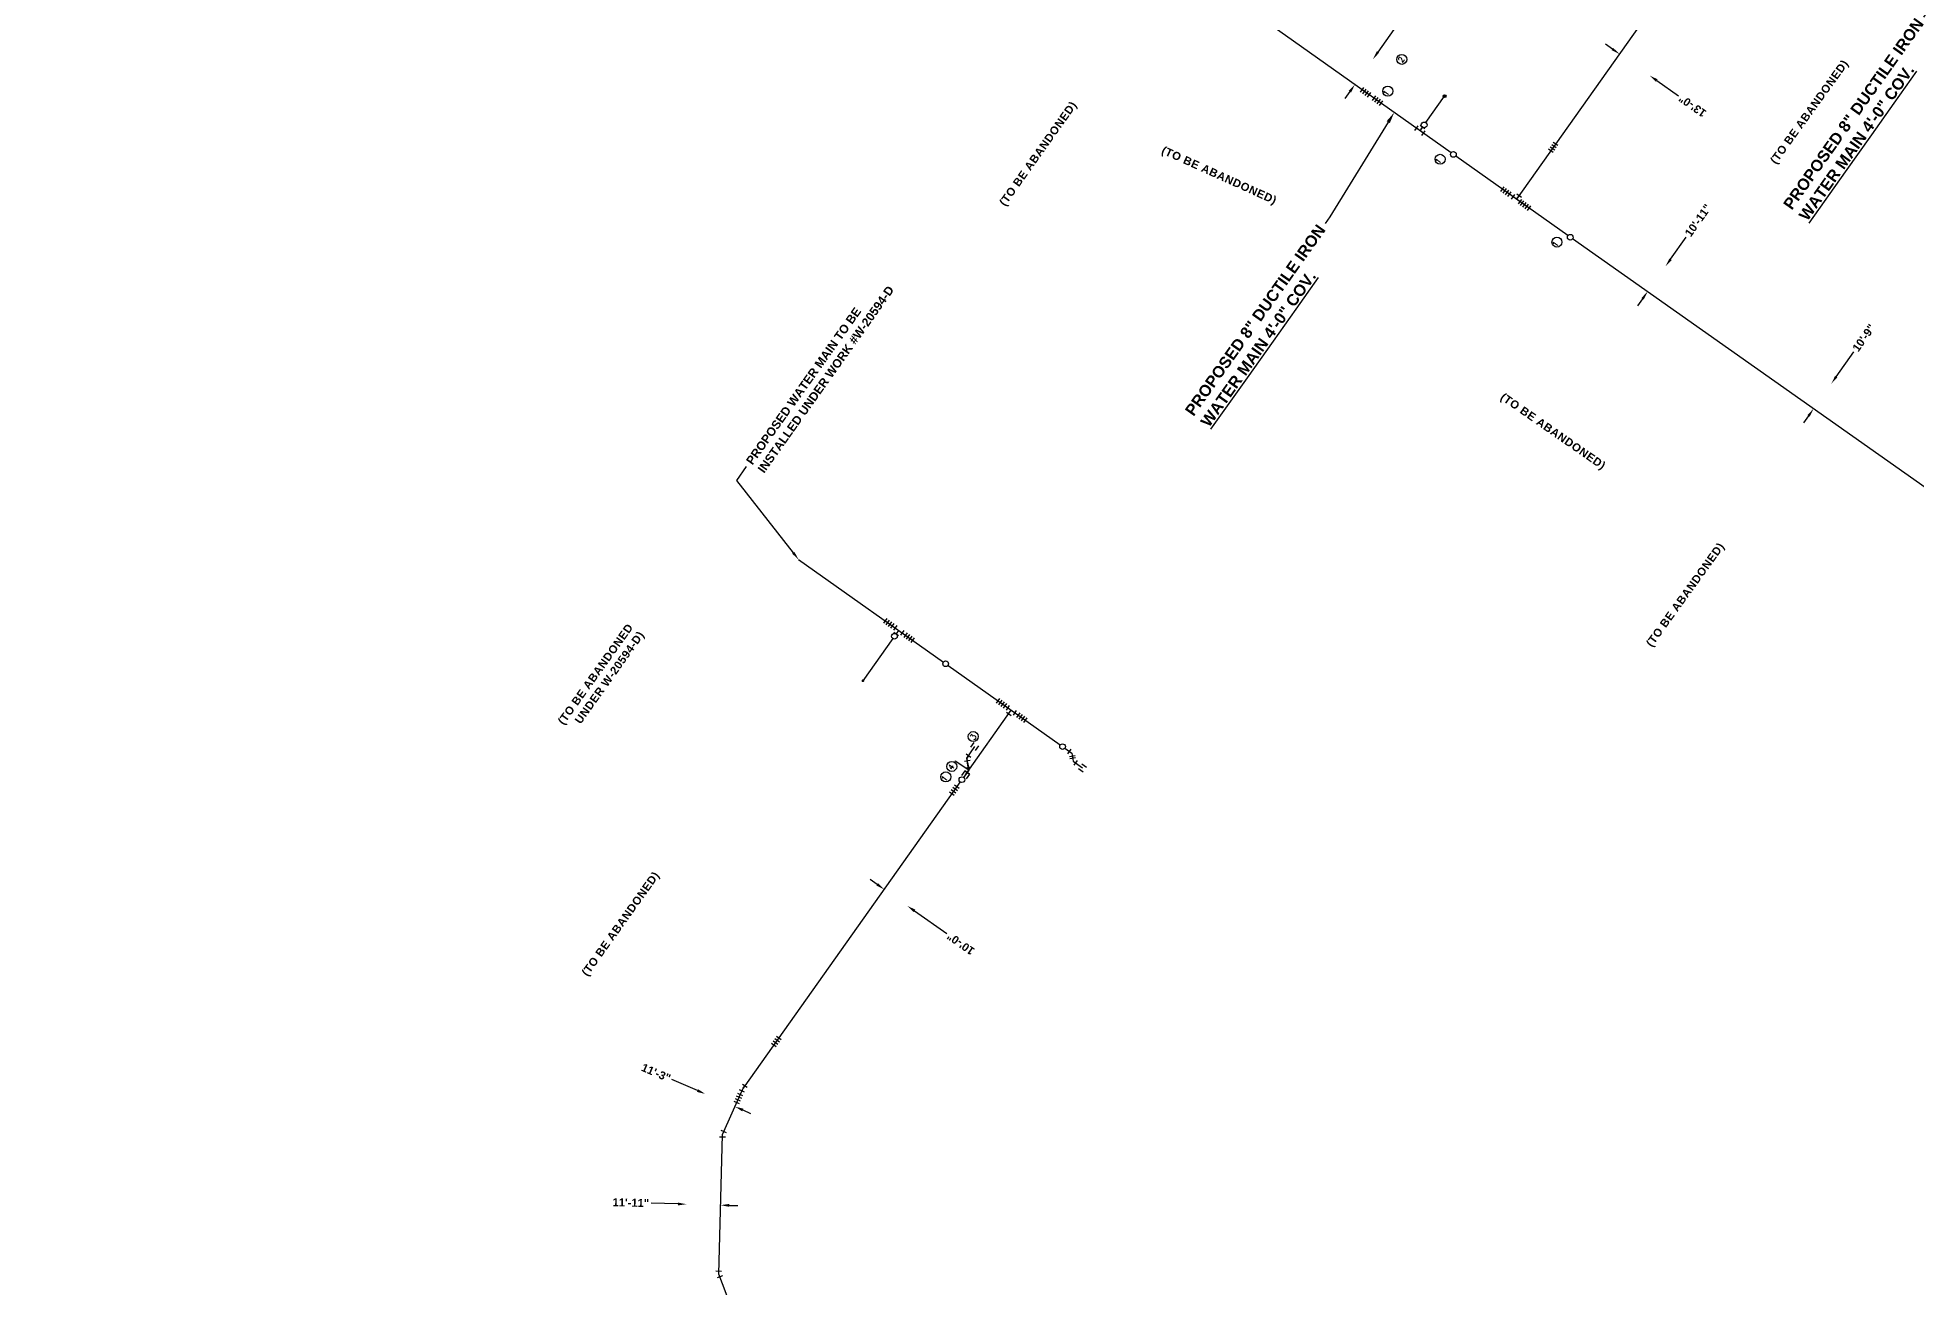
# Model space of a CAD drawing. Header units: feet. Extents: x 0 to 2707995, y 0 to 272549.
# Drawn here: x 2705548 to 2706205, y 271049 to 271487 of the extents above; entities that cross this region are included whole.
import ezdxf
from ezdxf import colors
from ezdxf.entities.mleader import LeaderData, LeaderLine
from ezdxf.math import Vec2, Vec3

# ---------------------------------------------------------------- set-up
doc = ezdxf.new("R2010")
doc.units = ezdxf.units.FT
doc.header["$LTSCALE"] = 20
for name, color, linetype in [('C-PR-20594-TXT', 4, 'Continuous'), ('C-PR-WATER', 4, 'Continuous'), ('C-PR-WATER-20594', 6, 'Continuous'), ('C-PR-WATER-ABAND', 3, 'Continuous'), ('C-PR-WATER-ABAND-OFF', 3, 'Continuous'), ('C-PR-WATER-ABAND-W3', 3, 'Continuous'), ('C-PR-WATER-DIM', 4, 'Continuous'), ('C-PR-WATER-FITTING', 4, 'Continuous'), ('C-PR-WATER-TXT (W-2)', 4, 'Continuous'), ('C-PR-WATER-TXT-#', 6, 'Continuous')]:
    doc.layers.add(name, color=color, linetype=linetype)
doc.styles.add('ARIAL', font='arialbd.ttf', dxfattribs={"height": 0.24})
doc.styles.add('PROPOSED PLAN', font='arialbd.ttf', dxfattribs={"height": 2.8})
doc.styles.get("Standard").update_dxf_attribs({"font": 'simplex.shx'})
doc.dimstyles.new('PWD Proposed', dxfattribs={"dimtxt": 2.8, "dimasz": 3, "dimexe": 0.18, "dimexo": 0.0625, "dimgap": 1, "dimtad": 0, "dimdec": 0, "dimlfac": 12, "dimzin": 1, "dimdsep": 46, "dimlunit": 4, "dimtxsty": 'PROPOSED PLAN', "dimcen": 0, "dimse1": 1, "dimse2": 1, "dimclrd": 256, "dimclrt": 3, "dimadec": 1, "dimazin": 0, "dimtfac": 1, "dimtdec": 0, "dimtofl": 0, "dimtmove": 0, "dimatfit": 1, "dimfxl": 0.18, "dimfrac": 2, "dimtolj": 1, "dimtzin": 0, "dimlwd": -1, "dimarcsym": 0})

# ---------------------------------------------------------------- blocks, each defined once
blk = doc.blocks.new('*U113')
at = {"layer": 'C-PR-WATER-FITTING'}
for p, q in [((-0.54, -1.31), (-1.31, 0.54)), ((1, -1), (1, 1))]:
    blk.add_line(p, q, dxfattribs=at)
blk.add_lwpolyline([(-0.92, -0.38), (0, 0)], dxfattribs=at)
at = {"layer": 'C-PR-WATER-FITTING', "flags": 128}
blk.add_lwpolyline([(0, 0), (1, 0)], dxfattribs=at)
blk = doc.blocks.new('*U258')
at = {"layer": 'C-PR-WATER-FITTING'}
blk.add_line((-0.73, -1.32), (0.73, 1.3), dxfattribs=at)
for points in [[(-0.14, 1.79), (1.61, 0.82)], [(0.82, -1.61), (1.8, 0.13)], [(-1.6, -0.83), (0.14, -1.8)], [(0, -0.01), (1.31, -0.74)]]:
    blk.add_lwpolyline(points, dxfattribs=at)
blk.add_circle((2.18, -1.23), 1, dxfattribs=at)
blk = doc.blocks.new('*U99')
at = {"layer": 'C-PR-WATER-FITTING'}
for p, q in [((-3, -1), (-3, 1)), ((-2, -1), (-2, 1)), ((-1, -1), (-1, 1)), ((0, -1), (0, 1))]:
    blk.add_line(p, q, dxfattribs=at)
blk = doc.blocks.new('*U259')
at = {"layer": 'C-PR-WATER-FITTING'}
h = blk.add_hatch(color=256, dxfattribs=at)
h.dxf.hatch_style = 1
h.paths.add_polyline_path([(0.5, -0.01, 1), (-0.5, -0.01, 1)])
blk.add_circle((0, -0.01), 0.5, dxfattribs=at)
blk = doc.blocks.new('*U260')
at = {"layer": 'C-PR-WATER-FITTING'}
blk.add_circle((0, -0.01), 1, dxfattribs=at)
blk = doc.blocks.new('*U261')
at = {"layer": 'C-PR-WATER-FITTING'}
blk.add_line((-0.73, -1.32), (0.73, 1.3), dxfattribs=at)
for points in [[(-0.14, 1.79), (1.61, 0.82)], [(0.82, -1.61), (1.8, 0.13)], [(-1.6, -0.83), (0.14, -1.8)], [(0, -0.01), (1.31, -0.74)]]:
    blk.add_lwpolyline(points, dxfattribs=at)
blk = doc.blocks.new('*U96')
at = {"layer": 'C-PR-WATER-FITTING'}
for p, q in [((1, 0), (-1, 0)), ((1, -1), (-1, -1)), ((1, -2), (-1, -2)), ((1, -3), (-1, -3))]:
    blk.add_line(p, q, dxfattribs=at)
blk = doc.blocks.new('*U111')
at = {"layer": 'C-PR-WATER-FITTING'}
for p, q in [((-0.79, -1.18), (-1.18, 0.79)), ((1, -1), (1, 1))]:
    blk.add_line(p, q, dxfattribs=at)
blk.add_lwpolyline([(-0.98, -0.2), (0, 0)], dxfattribs=at)
at = {"layer": 'C-PR-WATER-FITTING', "flags": 128}
blk.add_lwpolyline([(0, 0), (1, 0)], dxfattribs=at)
blk = doc.blocks.new('*U115')
at = {"layer": 'C-PR-WATER-FITTING'}
for p, q in [((-0.96, 0.29), (0.96, -0.29)), ((-0.67, 1.24), (1.24, 0.67)), ((-0.39, 2.2), (1.53, 1.63)), ((-0.1, 3.16), (1.82, 2.59))]:
    blk.add_line(p, q, dxfattribs=at)
blk = doc.blocks.new('*U116')
at = {"layer": 'C-PR-WATER-FITTING'}
for p, q in [((-0.88, 0.47), (0.88, -0.47)), ((-0.42, 1.35), (1.35, 0.42)), ((0.05, 2.24), (1.82, 1.3)), ((0.52, 3.12), (2.28, 2.19))]:
    blk.add_line(p, q, dxfattribs=at)
blk = doc.blocks.new('*D126')
at = {"layer": 'C-PR-WATER-DIM', "linetype": 'Continuous', "transparency": 16777216}
for p, q in [((2706098.53, 271482.77), (2706096.08, 271484.51)), ((2706114.04, 271471.78), (2706121.63, 271466.4))]:
    blk.add_line(p, q, dxfattribs=at)
at = {"layer": 'C-PR-WATER-DIM', "transparency": 16777216}
for points in [[(2706098.81, 271483.18), (2706098.24, 271482.37), (2706100.97, 271481.04)], [(2706114.33, 271472.18), (2706113.75, 271471.37), (2706111.59, 271473.51)]]:
    blk.add_solid(points, dxfattribs=at)
at = {"layer": 'C-PR-WATER-DIM', "transparency": 16777216, "insert": (2706126.57, 271462.9), "char_height": 2.8, "attachment_point": 5, "rotation": 144.67389, "style": 'PROPOSED PLAN'}
blk.add_mtext('\\A1;13\'-0"', dxfattribs=at)
blk = doc.blocks.new('*D127')
at = {"layer": 'C-PR-WATER-DIM', "linetype": 'Continuous', "transparency": 16777216}
for p, q in [((2706016.52, 271481.74), (2706022.14, 271489.67)), ((2706006.69, 271467.87), (2706004.96, 271465.43))]:
    blk.add_line(p, q, dxfattribs=at)
at = {"layer": 'C-PR-WATER-DIM', "transparency": 16777216}
for points in [[(2706016.12, 271482.03), (2706016.93, 271481.46), (2706014.79, 271479.3)], [(2706006.29, 271468.16), (2706007.1, 271467.59), (2706008.43, 271470.32)]]:
    blk.add_solid(points, dxfattribs=at)
at = {"layer": 'C-PR-WATER-DIM', "transparency": 16777216, "insert": (2706025.64, 271494.61), "char_height": 2.8, "attachment_point": 5, "rotation": 54.67389, "style": 'PROPOSED PLAN'}
blk.add_mtext('\\A1;11\'-0"', dxfattribs=at)
blk = doc.blocks.new('*D128')
at = {"layer": 'C-PR-WATER-DIM', "linetype": 'Continuous', "transparency": 16777216}
for p, q in [((2706118.87, 271409.21), (2706124.39, 271416.99)), ((2706109.08, 271395.38), (2706107.34, 271392.93))]:
    blk.add_line(p, q, dxfattribs=at)
at = {"layer": 'C-PR-WATER-DIM', "transparency": 16777216}
for points in [[(2706118.47, 271409.5), (2706119.28, 271408.92), (2706117.14, 271406.76)], [(2706108.67, 271395.67), (2706109.48, 271395.09), (2706110.81, 271397.83)]]:
    blk.add_solid(points, dxfattribs=at)
at = {"layer": 'C-PR-WATER-DIM', "transparency": 16777216, "insert": (2706128.52, 271422.82), "char_height": 2.8, "attachment_point": 5, "rotation": 54.67334, "style": 'PROPOSED PLAN'}
blk.add_mtext('\\A1;10\'-11"', dxfattribs=at)
blk = doc.blocks.new('*D133')
at = {"layer": 'C-PR-WATER-DIM', "linetype": 'Continuous', "transparency": 16777216}
for p, q in [((2706176.86, 271368.11), (2706183.01, 271376.78)), ((2706167.14, 271354.42), (2706165.41, 271351.97))]:
    blk.add_line(p, q, dxfattribs=at)
at = {"layer": 'C-PR-WATER-DIM', "transparency": 16777216}
for points in [[(2706176.45, 271368.4), (2706177.26, 271367.83), (2706175.12, 271365.67)], [(2706166.73, 271354.71), (2706167.55, 271354.13), (2706168.88, 271356.87)]]:
    blk.add_solid(points, dxfattribs=at)
at = {"layer": 'C-PR-WATER-DIM', "transparency": 16777216, "insert": (2706186.51, 271381.72), "char_height": 2.8, "attachment_point": 5, "rotation": 54.6509, "style": 'PROPOSED PLAN'}
blk.add_mtext('\\A1;10\'-9"', dxfattribs=at)
blk = doc.blocks.new('*D152')
at = {"layer": 'C-PR-WATER-DIM', "linetype": 'Continuous', "transparency": 16777216}
for p, q in [((2705771.57, 271078.64), (2705762.24, 271078.9)), ((2705789.5, 271078.15), (2705792.5, 271078.06))]:
    blk.add_line(p, q, dxfattribs=at)
at = {"layer": 'C-PR-WATER-DIM', "transparency": 16777216}
for points in [[(2705771.58, 271079.14), (2705771.55, 271078.14), (2705774.56, 271078.56)], [(2705789.52, 271078.65), (2705789.49, 271077.65), (2705786.51, 271078.23)]]:
    blk.add_solid(points, dxfattribs=at)
at = {"layer": 'C-PR-WATER-DIM', "transparency": 16777216, "insert": (2705755.1, 271079.1), "char_height": 2.8, "attachment_point": 5, "rotation": 358.41087, "style": 'PROPOSED PLAN'}
blk.add_mtext('\\A1;11\'-11"', dxfattribs=at)
blk = doc.blocks.new('*D153')
at = {"layer": 'C-PR-WATER-DIM', "linetype": 'Continuous', "transparency": 16777216}
for p, q in [((2705778.42, 271118.33), (2705769.48, 271122.16)), ((2705794.27, 271111.53), (2705797.02, 271110.35))]:
    blk.add_line(p, q, dxfattribs=at)
at = {"layer": 'C-PR-WATER-DIM', "transparency": 16777216}
for points in [[(2705778.61, 271118.79), (2705778.22, 271117.87), (2705781.17, 271117.14)], [(2705794.46, 271111.99), (2705794.07, 271111.07), (2705791.51, 271112.71)]]:
    blk.add_solid(points, dxfattribs=at)
at = {"layer": 'C-PR-WATER-DIM', "transparency": 16777216, "insert": (2705763.91, 271124.54), "char_height": 2.8, "attachment_point": 5, "rotation": 336.79002, "style": 'PROPOSED PLAN'}
blk.add_mtext('\\A1;11\'-3"', dxfattribs=at)
blk = doc.blocks.new('*D154')
at = {"layer": 'C-PR-WATER-DIM', "linetype": 'Continuous', "transparency": 16777216}
for p, q in [((2705841.29, 271190.46), (2705838.84, 271192.2)), ((2705854.34, 271181.21), (2705865.61, 271173.23))]:
    blk.add_line(p, q, dxfattribs=at)
at = {"layer": 'C-PR-WATER-DIM', "transparency": 16777216}
for points in [[(2705841.58, 271190.87), (2705841, 271190.05), (2705843.74, 271188.73)], [(2705854.63, 271181.62), (2705854.05, 271180.8), (2705851.9, 271182.94)]]:
    blk.add_solid(points, dxfattribs=at)
at = {"layer": 'C-PR-WATER-DIM', "transparency": 16777216, "insert": (2705870.55, 271169.73), "char_height": 2.8, "attachment_point": 5, "rotation": 144.67417, "style": 'PROPOSED PLAN'}
blk.add_mtext('\\A1;10\'-0"', dxfattribs=at)
blk = doc.blocks.new('*U291')
at = {"layer": 'C-PR-WATER-FITTING'}
for p, q in [((0, -1.41), (-1.41, 0)), ((1, -1), (1, 1))]:
    blk.add_line(p, q, dxfattribs=at)
at = {"layer": 'C-PR-WATER-FITTING', "flags": 128}
blk.add_lwpolyline([(-0.71, -0.71), (0, 0), (1, 0)], dxfattribs=at)
blk = doc.blocks.new('*U292')
at = {"layer": 'C-PR-WATER-FITTING'}
for p, q in [((-1, -1), (-1, 1)), ((0, -1.41), (1.41, 0))]:
    blk.add_line(p, q, dxfattribs=at)
at = {"layer": 'C-PR-WATER-FITTING', "flags": 128}
blk.add_lwpolyline([(0.71, -0.71), (0, 0), (-1, 0)], dxfattribs=at)
blk = doc.blocks.new('*U275')
at = {"layer": 'C-PR-WATER-FITTING'}
blk.add_circle((0, -0.01), 1, dxfattribs=at)
blk = doc.blocks.new('*U255')
at = {"layer": 'C-PR-WATER-FITTING'}
for p, q in [((-1.03, -0.98), (-0.97, 1.02)), ((0.97, -1.04), (1.03, 0.96))]:
    blk.add_line(p, q, dxfattribs=at)

msp = doc.modelspace()

# ---------------------------------------------------------------- hatches: boundary and pattern name
at = {"layer": 'C-PR-WATER-20594'}
h = msp.add_hatch(color=256, dxfattribs=at)
h.dxf.hatch_style = 1
h.paths.add_polyline_path([(2705835.869, 271261.983, 1), (2705836.739, 271261.49, 1)])

# ---------------------------------------------------------------- linework, layer by layer
at = {"layer": 'C-PR-WATER'}
for p, q in [((2706193.603, 271611.831), (2706064.993, 271430.234)), ((2706042.069, 271446.481), (2705915.087, 271536.475)), ((2706033.24, 271457.033), (2706039.811, 271466.305)), ((2706031.216, 271454.178), (2706032.046, 271455.348)), ((2706082.96, 271417.5), (2706043.701, 271445.324)), ((2706529.061, 271102.625), (2706084.595, 271416.347)), ((2705872.759, 271229.665), (2705871.531, 271227.932)), ((2705870.376, 271226.303), (2705794.399, 271119.111)), ((2705787.192, 271102.991), (2705794.399, 271119.111)), ((2705785.835, 271054.074), (2705787.192, 271102.991)), ((2705803.939, 271006.693), (2705785.835, 271054.074))]:
    msp.add_line(p, q, dxfattribs=at)
for points in [[(2705872.615, 271234.662), (2705875.474, 271238.683)], [(2705873.333, 271230.484), (2705873.167, 271231.47), (2705872.628, 271234.681)]]:
    msp.add_lwpolyline(points, dxfattribs=at)
at = {"layer": 'C-PR-WATER-20594'}
for p, q in [((2705844.66, 271283.481), (2705843.504, 271281.849)), ((2705845.476, 271282.903), (2705844.32, 271281.271)), ((2705846.292, 271282.324), (2705845.136, 271280.693)), ((2705847.108, 271281.746), (2705845.952, 271280.114)), ((2705851.762, 271278.448), (2705850.605, 271276.816)), ((2705852.577, 271277.87), (2705851.421, 271276.238)), ((2705853.393, 271277.292), (2705852.237, 271275.66)), ((2705854.209, 271276.713), (2705853.053, 271275.082)), ((2705884.056, 271255.561), (2705882.899, 271253.929)), ((2705884.871, 271254.983), (2705883.715, 271253.351)), ((2705885.687, 271254.404), (2705884.531, 271252.773)), ((2705886.503, 271253.826), (2705885.347, 271252.194)), ((2705891.157, 271250.528), (2705890, 271248.896)), ((2705891.973, 271249.95), (2705890.816, 271248.318)), ((2705892.788, 271249.372), (2705891.632, 271247.74)), ((2705893.604, 271248.793), (2705892.448, 271247.162)), ((2705908.016, 271236.128), (2705909.173, 271237.76)), ((2705908.592, 271235.212), (2705910.564, 271235.548)), ((2705871.911, 271230.194), (2705870.752, 271228.564)), ((2705873.569, 271229.09), (2705871.937, 271230.246)), ((2705873.54, 271229.035), (2705872.381, 271227.405)), ((2705910.703, 271234.732), (2705908.732, 271234.395)), ((2705911.28, 271233.815), (2705910.123, 271232.184)), ((2705911.737, 271231.06), (2705913.349, 271229.876)), ((2705912.92, 271232.671), (2705914.532, 271231.488))]:
    msp.add_line(p, q, dxfattribs=at)
at = {"layer": 'C-PR-WATER-20594', "linetype": 'Continuous'}
for points in [[(2705813.801, 271304.126), (2705864.435, 271268.241)], [(2705846.75, 271276.484), (2705836.304, 271261.736)], [(2705866.067, 271267.084), (2705905.331, 271239.257)], [(2705872.138, 271228.789), (2705888.169, 271251.42)], [(2705906.963, 271238.101), (2705909.41, 271236.366), (2705909.885, 271233.578), (2705913.135, 271231.274)]]:
    msp.add_lwpolyline(points, dxfattribs=at)
at = {"layer": 'C-PR-WATER-20594'}
for points in [[(2705848.128, 271281.023), (2705846.972, 271279.391)], [(2705847.091, 271278.694), (2705848.722, 271277.538)], [(2705848.774, 271279.34), (2705847.906, 271278.116)], [(2705850.576, 271279.288), (2705849.419, 271277.657)], [(2705887.523, 271253.103), (2705886.367, 271251.471)], [(2705886.486, 271250.774), (2705888.118, 271249.618)], [(2705889.971, 271251.368), (2705888.815, 271249.737)]]:
    msp.add_lwpolyline(points, dxfattribs=at)
for centre in [(2705847.328, 271277.3), (2705865.248, 271267.659), (2705906.144, 271238.675)]:
    msp.add_circle(centre, 1, dxfattribs=at)
at = {"layer": 'C-PR-WATER-TXT-#'}
for centre in [(2706024.823, 271479.172), (2706019.933, 271468.042), (2706038.247, 271444.201), (2706079.136, 271415.217), (2705874.901, 271242.192), (2705865.299, 271228.073), (2705867.383, 271231.75)]:
    msp.add_circle(centre, 1.75, dxfattribs=at)

# ---------------------------------------------------------------- block references
at = {"layer": 'C-PR-WATER-FITTING'}
for name, p, rotation in [('*U99', (2706013.472, 271466.748), 324.6738889241751), ('*U99', (2706017.619, 271463.809), 324.6738889241751), ('*U259', (2706039.811, 271466.305), 83.92415502369693), ('*U258', (2706031.214, 271454.174), 83.92415502369693), ('*U260', (2706042.881, 271445.905), 83.92415502369693), ('*U96', (2706078.674, 271449.551), 324.6738889241751), ('*U99', (2706062.517, 271431.989), 324.6738889241751), ('*U261', (2706064.993, 271430.234), 83.92415502369693), ('*U99', (2706069.428, 271427.091), 324.6738889241751), ('*U260', (2706083.772, 271416.925), 83.92415502369693), ('*U292', (2705872.615, 271234.662), 99.58997475110458), ('*U255', (2705875.474, 271238.683), 326.189478593367), ('*U291', (2705873.333, 271230.484), 234.5897654347561), ('*U116', (2705869.156, 271224.593), 172.5071740749816), ('*U275', (2705870.953, 271227.124), 326.189478593367), ('*U116', (2705806.83, 271136.651), 172.5071740749816), ('*U115', (2705793.399, 271116.873), 172.5071740749816), ('*U111', (2705794.399, 271119.111), 54.66086215396413), ('*U113', (2705787.192, 271102.991), 65.91086618824932), ('*U113', (2705785.835, 271054.074), 88.41065633874061)]:
    msp.add_blockref(name, p, dxfattribs=dict(at, rotation=rotation))

# ---------------------------------------------------------------- texts
at = {"layer": 'C-PR-20594-TXT', "insert": (2705739.853, 271262.488), "char_height": 2.8, "width": 48.18924, "attachment_point": 2, "rotation": 54.549688, "style": 'ARIAL'}
msp.add_mtext('\\pxqr;{\\T1.063;\\C3;(TO BE ABANDONED UNDER W-20594-D)}', dxfattribs=at)
at = {"layer": 'C-PR-WATER-ABAND', "color": 4, "insert": (2705751.628, 271179.352), "char_height": 2.8, "width": 48.18924, "attachment_point": 2, "rotation": 54.549688, "style": 'ARIAL'}
msp.add_mtext('\\pxql;{\\T1.063;\\C3;(TO BE ABANDONED)}', dxfattribs=at)
at = {"layer": 'C-PR-WATER-ABAND-OFF', "color": 4, "char_height": 2.8, "width": 48.18924, "attachment_point": 2, "style": 'ARIAL'}
for insert, rotation in [((2705963.608, 271438.975), 335.676651), ((2706080.464, 271348.915), 325.223551)]:
    msp.add_mtext('\\pxql;{\\T1.063;\\C3;(TO BE ABANDONED)}', dxfattribs=dict(at, insert=insert, rotation=rotation))
at = {"layer": 'C-PR-WATER-ABAND-W3', "color": 4, "char_height": 2.8, "width": 48.18924, "attachment_point": 2, "style": 'ARIAL'}
for insert, rotation in [((2706167.57, 271463.472), 54.245078), ((2705897.703, 271448.857), 54.673889), ((2706124.146, 271294.516), 54.245078)]:
    msp.add_mtext('\\pxql;{\\T1.063;\\C3;(TO BE ABANDONED)}', dxfattribs=dict(at, insert=insert, rotation=rotation))

# ---------------------------------------------------------------- dimensions: what is measured, and where the dimension line sits
at = {"layer": 'C-PR-WATER-DIM'}
for base, p1, p2, angle, picture, middle in [((2706008.428, 271470.323), (2706012.634, 271480.824), (2706006.274, 271471.849), 234.673889, '*D127', (2706025.64, 271494.607)), ((2706111.595, 271473.511), (2706102.152, 271482.702), (2706112.774, 271475.174), 324.673889, '*D126', (2706126.573, 271462.895)), ((2706110.81, 271397.83), (2706112.504, 271410.044), (2706106.175, 271401.115), 234.673335, '*D128', (2706128.52, 271422.819)), ((2706168.878, 271356.866), (2706178.028, 271363.606), (2706171.785, 271354.805), 234.650903, '*D133', (2706186.508, 271381.721)), ((2705851.896, 271182.944), (2705840.139, 271183.65), (2705848.298, 271177.868), 324.674173, '*D154', (2705870.547, 271169.726)), ((2705781.172, 271117.144), (2705790.796, 271111.051), (2705780.46, 271115.483), 156.790018, '*D153', (2705763.915, 271124.544)), ((2705774.565, 271078.561), (2705786.514, 271078.533), (2705774.573, 271078.864), 178.410866, '*D152', (2705755.099, 271079.101))]:
    dim = msp.add_linear_dim(base=base, p1=p1, p2=p2, angle=angle, dimstyle='PWD Proposed', override={"dimclrt": 256}, dxfattribs=at)
    dim.commit()
    dim.dimension.update_dxf_attribs({"geometry": picture, "text_midpoint": middle, "dimtype": 161})

# ---------------------------------------------------------------- leaders
at = {"layer": 'C-PR-20594-TXT'}
ml = msp.add_multileader_mtext('Standard', dxfattribs=at)
ml.set_content('PROPOSED WATER MAIN TO BE INSTALLED UNDER WORK #W-20594-D', color=256, style='ARIAL')
ml.set_leader_properties(color=3)
ml.build(insert=Vec2(0, 0))
ml.multileader.update_dxf_attribs({"dogleg_length": 6, "arrow_head_size": 3})
ctx = ml.context
ctx.base_point, ctx.char_height, ctx.arrow_head_size, ctx.landing_gap_size, ctx.plane_origin, ctx.plane_x_axis, ctx.plane_y_axis = Vec3(2705795.568, 271336.659), 3, 3, 1.5, Vec3(2705498.748, 271014.81), Vec3(0.5782257, 0.8158769), Vec3(-0.8158769, 0.5782257)
notes = []
notes.append((ctx, [(0, (1, 1, 0), (2705792.16, 271331.85), (0.5782257, 0.8158769), 5.894, [(0, [(2705813.801, 271304.126)], 0, [])])]))
ctx.mtext.insert, ctx.mtext.text_direction, ctx.mtext.rotation, ctx.mtext.width, ctx.mtext.defined_height, ctx.mtext.flow_direction = Vec3(2705795.19, 271338.765), Vec3(0.5782257, 0.8158769), 0.954244, 82.23775, 18.982, 5
at = {"layer": 'C-PR-WATER-TXT (W-2)'}
ml = msp.add_multileader_mtext('Standard', dxfattribs=at)
ml.set_content('PROPOSED 8" DUCTILE IRON {\\LWATER MAIN 4\'-0" COV.}', color=256, style='ARIAL')
ml.set_leader_properties(color=256)
ml.build(insert=Vec2(0, 0))
ml.multileader.update_dxf_attribs({"dogleg_length": 5})
ctx = ml.context
ctx.base_point, ctx.landing_gap_size, ctx.plane_origin, ctx.plane_x_axis, ctx.plane_y_axis = Vec3(2706158.548, 271425.091), 2.5, Vec3(2706013.91, 271621.238), Vec3(0.5782295, 0.8158742), Vec3(-0.8158742, 0.5782295)
notes.append((ctx, [(1, (1, 1, 0), (2706208.959, 271496.221), (-0.5782295, -0.8158742), 2.766, [(0, [(2706147.472, 271546.694)], 0, [])])]))
ctx.mtext.insert, ctx.mtext.text_direction, ctx.mtext.rotation, ctx.mtext.width, ctx.mtext.defined_height, ctx.mtext.flow_direction = Vec3(2706158.036, 271428.519), Vec3(0.5782295, 0.8158742), 0.9542394, 87.98644, 38.555, 5
ml = msp.add_multileader_mtext('Standard', dxfattribs=at)
ml.set_content('PROPOSED 8" DUCTILE IRON {\\LWATER MAIN 4\'-0" COV.}', color=256, style='ARIAL')
ml.set_leader_properties(color=256)
ml.build(insert=Vec2(0, 0))
ml.multileader.update_dxf_attribs({"dogleg_length": 5})
ctx = ml.context
ctx.base_point, ctx.landing_gap_size, ctx.plane_origin, ctx.plane_x_axis, ctx.plane_y_axis = Vec3(2705949.229, 271352.912), 2.5, Vec3(2705810.542, 271549.599), Vec3(0.5782295, 0.8158742), Vec3(-0.8158742, 0.5782295)
notes.append((ctx, [(1, (1, 1, 0), (2705999.64, 271424.041), (-0.5782295, -0.8158742), 2.766, [(0, [(2706022.185, 271460.573)], 0, [])])]))
ctx.mtext.insert, ctx.mtext.text_direction, ctx.mtext.rotation, ctx.mtext.width, ctx.mtext.defined_height, ctx.mtext.flow_direction = Vec3(2705948.716, 271356.339), Vec3(0.5782295, 0.8158742), 0.9542394, 87.98644, 38.555, 5
at = {"layer": 'C-PR-WATER-TXT-#'}
ml = msp.add_multileader_mtext('Standard', dxfattribs=at)
ml.set_content('1  ', color=256)
ml.set_leader_properties(color=256)
ml.build(insert=Vec2(0, 0))
ml.multileader.update_dxf_attribs({"dogleg_length": 1.5, "arrow_head_size": 2})
ctx = ml.context
ctx.base_point, ctx.char_height, ctx.arrow_head_size, ctx.landing_gap_size, ctx.plane_origin, ctx.plane_x_axis, ctx.plane_y_axis = Vec3(2706151.378, 271643.876), 2, 2, 1.7, Vec3(2706169.425, 271665.226), Vec3(0.5814185, 0.8136047), Vec3(-0.8136047, 0.5814185)
ctx.text_align_type = 2
notes.append((ctx, [(0, (0, 0, 0), (0, 0), (1, 0), 1, [])]))
ctx.mtext.insert, ctx.mtext.text_direction, ctx.mtext.rotation, ctx.mtext.width, ctx.mtext.alignment, ctx.mtext.line_spacing_factor, ctx.mtext.flow_direction = Vec3(2706151.83, 271646.228), Vec3(0.5814185, 0.8136047), 0.9503253, 0.47619, 3, 0.75, 5
ml = msp.add_multileader_mtext('Standard', dxfattribs=at)
ml.set_content('1  ', color=256)
ml.set_leader_properties(color=256)
ml.build(insert=Vec2(0, 0))
ml.multileader.update_dxf_attribs({"dogleg_length": 1.5, "arrow_head_size": 2})
ctx = ml.context
ctx.base_point, ctx.char_height, ctx.arrow_head_size, ctx.landing_gap_size, ctx.plane_origin, ctx.plane_x_axis, ctx.plane_y_axis = Vec3(2706187.322, 271611.384), 2, 2, 1.7, Vec3(2706205.369, 271632.734), Vec3(0.5814185, 0.8136047), Vec3(-0.8136047, 0.5814185)
ctx.text_align_type = 2
notes.append((ctx, [(0, (0, 0, 0), (0, 0), (1, 0), 1, [])]))
ctx.mtext.insert, ctx.mtext.text_direction, ctx.mtext.rotation, ctx.mtext.width, ctx.mtext.alignment, ctx.mtext.line_spacing_factor, ctx.mtext.flow_direction = Vec3(2706187.774, 271613.736), Vec3(0.5814185, 0.8136047), 0.9503253, 0.47619, 3, 0.75, 5
ml = msp.add_multileader_mtext('Standard', dxfattribs=at)
ml.set_content('1  ', color=256)
ml.set_leader_properties(color=256)
ml.build(insert=Vec2(0, 0))
ml.multileader.update_dxf_attribs({"dogleg_length": 1.5, "arrow_head_size": 2})
ctx = ml.context
ctx.base_point, ctx.char_height, ctx.arrow_head_size, ctx.landing_gap_size, ctx.plane_origin, ctx.plane_x_axis, ctx.plane_y_axis = Vec3(2706180.221, 271582.591), 2, 2, 1.7, Vec3(2706198.268, 271603.941), Vec3(0.5814185, 0.8136047), Vec3(-0.8136047, 0.5814185)
ctx.text_align_type = 2
notes.append((ctx, [(0, (0, 0, 0), (0, 0), (1, 0), 1, [])]))
ctx.mtext.insert, ctx.mtext.text_direction, ctx.mtext.rotation, ctx.mtext.width, ctx.mtext.alignment, ctx.mtext.line_spacing_factor, ctx.mtext.flow_direction = Vec3(2706180.673, 271584.943), Vec3(0.5814185, 0.8136047), 0.9503253, 0.47619, 3, 0.75, 5
ml = msp.add_multileader_mtext('Standard', dxfattribs=at)
ml.set_content('2  ', color=256)
ml.set_leader_properties(color=256)
ml.build(insert=Vec2(0, 0))
ml.multileader.update_dxf_attribs({"dogleg_length": 1.5, "arrow_head_size": 2})
ctx = ml.context
ctx.base_point, ctx.char_height, ctx.arrow_head_size, ctx.landing_gap_size, ctx.plane_origin, ctx.plane_x_axis, ctx.plane_y_axis = Vec3(2706191.259, 271576.332), 2, 2, 1.7, Vec3(2706209.373, 271597.89), Vec3(0.5832093, 0.8123219), Vec3(-0.8123219, 0.5832093)
ctx.text_align_type = 2
notes.append((ctx, [(0, (0, 0, 0), (0, 0), (1, 0), 1, [])]))
ctx.mtext.insert, ctx.mtext.text_direction, ctx.mtext.rotation, ctx.mtext.width, ctx.mtext.alignment, ctx.mtext.line_spacing_factor, ctx.mtext.flow_direction = Vec3(2706192.216, 271579.379), Vec3(0.5832093, 0.8123219), 0.9481225, 0.47619, 3, 0.75, 5
ml = msp.add_multileader_mtext('Standard', dxfattribs=at)
ml.set_content('2  ', color=256)
ml.set_leader_properties(color=256)
ml.build(insert=Vec2(0, 0))
ml.multileader.update_dxf_attribs({"dogleg_length": 1.5, "arrow_head_size": 2})
ctx = ml.context
ctx.base_point, ctx.char_height, ctx.arrow_head_size, ctx.landing_gap_size, ctx.plane_origin, ctx.plane_x_axis, ctx.plane_y_axis = Vec3(2706023.345, 271477.311), 2, 2, 1.7, Vec3(2706041.459, 271498.869), Vec3(0.5832093, 0.8123219), Vec3(-0.8123219, 0.5832093)
ctx.text_align_type = 2
notes.append((ctx, [(0, (0, 0, 0), (0, 0), (1, 0), 1, [])]))
ctx.mtext.insert, ctx.mtext.text_direction, ctx.mtext.rotation, ctx.mtext.width, ctx.mtext.alignment, ctx.mtext.line_spacing_factor, ctx.mtext.flow_direction = Vec3(2706024.301, 271480.359), Vec3(0.5832093, 0.8123219), 0.9481225, 0.47619, 3, 0.75, 5
ml = msp.add_multileader_mtext('Standard', dxfattribs=at)
ml.set_content('1  ', color=256)
ml.set_leader_properties(color=256)
ml.build(insert=Vec2(0, 0))
ml.multileader.update_dxf_attribs({"dogleg_length": 1.5, "arrow_head_size": 2})
ctx = ml.context
ctx.base_point, ctx.char_height, ctx.arrow_head_size, ctx.landing_gap_size, ctx.plane_origin, ctx.plane_x_axis, ctx.plane_y_axis = Vec3(2706018.6, 271466.292), 2, 2, 1.7, Vec3(2706036.647, 271487.642), Vec3(0.5814185, 0.8136047), Vec3(-0.8136047, 0.5814185)
ctx.text_align_type = 2
notes.append((ctx, [(0, (0, 0, 0), (0, 0), (1, 0), 1, [])]))
ctx.mtext.insert, ctx.mtext.text_direction, ctx.mtext.rotation, ctx.mtext.width, ctx.mtext.alignment, ctx.mtext.line_spacing_factor, ctx.mtext.flow_direction = Vec3(2706019.052, 271468.644), Vec3(0.5814185, 0.8136047), 0.9503253, 0.47619, 3, 0.75, 5
ml = msp.add_multileader_mtext('Standard', dxfattribs=at)
ml.set_content('1  ', color=256)
ml.set_leader_properties(color=256)
ml.build(insert=Vec2(0, 0))
ml.multileader.update_dxf_attribs({"dogleg_length": 1.5, "arrow_head_size": 2})
ctx = ml.context
ctx.base_point, ctx.char_height, ctx.arrow_head_size, ctx.landing_gap_size, ctx.plane_origin, ctx.plane_x_axis, ctx.plane_y_axis = Vec3(2706036.809, 271442.484), 2, 2, 1.7, Vec3(2706054.856, 271463.834), Vec3(0.5814185, 0.8136047), Vec3(-0.8136047, 0.5814185)
ctx.text_align_type = 2
notes.append((ctx, [(0, (0, 0, 0), (0, 0), (1, 0), 1, [])]))
ctx.mtext.insert, ctx.mtext.text_direction, ctx.mtext.rotation, ctx.mtext.width, ctx.mtext.alignment, ctx.mtext.line_spacing_factor, ctx.mtext.flow_direction = Vec3(2706037.261, 271444.836), Vec3(0.5814185, 0.8136047), 0.9503253, 0.47619, 3, 0.75, 5
ml = msp.add_multileader_mtext('Standard', dxfattribs=at)
ml.set_content('1  ', color=256)
ml.set_leader_properties(color=256)
ml.build(insert=Vec2(0, 0))
ml.multileader.update_dxf_attribs({"dogleg_length": 1.5, "arrow_head_size": 2})
ctx = ml.context
ctx.base_point, ctx.char_height, ctx.arrow_head_size, ctx.landing_gap_size, ctx.plane_origin, ctx.plane_x_axis, ctx.plane_y_axis = Vec3(2706077.815, 271413.486), 2, 2, 1.7, Vec3(2706095.862, 271434.836), Vec3(0.5814185, 0.8136047), Vec3(-0.8136047, 0.5814185)
ctx.text_align_type = 2
notes.append((ctx, [(0, (0, 0, 0), (0, 0), (1, 0), 1, [])]))
ctx.mtext.insert, ctx.mtext.text_direction, ctx.mtext.rotation, ctx.mtext.width, ctx.mtext.alignment, ctx.mtext.line_spacing_factor, ctx.mtext.flow_direction = Vec3(2706078.266, 271415.838), Vec3(0.5814185, 0.8136047), 0.9503253, 0.47619, 3, 0.75, 5
ml = msp.add_multileader_mtext('Standard', dxfattribs=at)
ml.set_content('3  ', color=256)
ml.set_leader_properties(color=256)
ml.build(insert=Vec2(0, 0))
ml.multileader.update_dxf_attribs({"dogleg_length": 1.5, "arrow_head_size": 2})
ctx = ml.context
ctx.base_point, ctx.char_height, ctx.arrow_head_size, ctx.landing_gap_size, ctx.plane_origin, ctx.plane_x_axis, ctx.plane_y_axis = Vec3(2705873.647, 271240.329), 2, 2, 1.7, Vec3(2705891.907, 271261.735), Vec3(0.5865045, 0.809946), Vec3(-0.809946, 0.5865045)
ctx.text_align_type = 2
notes.append((ctx, [(0, (0, 0, 0), (0, 0), (1, 0), 1, [])]))
ctx.mtext.insert, ctx.mtext.text_direction, ctx.mtext.rotation, ctx.mtext.width, ctx.mtext.alignment, ctx.mtext.line_spacing_factor, ctx.mtext.flow_direction = Vec3(2705874.616, 271243.372), Vec3(0.5865045, 0.809946), 0.94406, 0.47619, 3, 0.75, 5
ml = msp.add_multileader_mtext('Standard', dxfattribs=at)
ml.set_content('1  ', color=256)
ml.set_leader_properties(color=256)
ml.build(insert=Vec2(0, 0))
ml.multileader.update_dxf_attribs({"dogleg_length": 1.5, "arrow_head_size": 2})
ctx = ml.context
ctx.base_point, ctx.char_height, ctx.arrow_head_size, ctx.landing_gap_size, ctx.plane_origin, ctx.plane_x_axis, ctx.plane_y_axis = Vec3(2705864.006, 271226.443), 2, 2, 1.7, Vec3(2705881.485, 271246.769), Vec3(0.5865045, 0.809946), Vec3(-0.809946, 0.5865045)
ctx.text_align_type = 2
notes.append((ctx, [(0, (0, 0, 0), (0, 0), (1, 0), 1, [])]))
ctx.mtext.insert, ctx.mtext.text_direction, ctx.mtext.rotation, ctx.mtext.width, ctx.mtext.alignment, ctx.mtext.line_spacing_factor, ctx.mtext.flow_direction = Vec3(2705864.472, 271228.792), Vec3(0.5865045, 0.809946), 0.94406, 0.47619, 3, 0.75, 5
ml = msp.add_multileader_mtext('Standard', dxfattribs=at)
ml.set_content('4  ', color=256)
ml.set_leader_properties(color=256)
ml.build(insert=Vec2(0, 0))
ml.multileader.update_dxf_attribs({"dogleg_length": 1.5, "arrow_head_size": 2})
ctx = ml.context
ctx.base_point, ctx.char_height, ctx.arrow_head_size, ctx.landing_gap_size, ctx.plane_origin, ctx.plane_x_axis, ctx.plane_y_axis = Vec3(2705866.059, 271230.03), 2, 2, 1.3, Vec3(2705885.678, 271251.809), Vec3(0.5829364, 0.8125178), Vec3(-0.8125178, 0.5829364)
ctx.text_align_type = 2
notes.append((ctx, [(0, (1, 1, 0), (2705868.573, 271233.534), (-0.5829364, -0.8125178), 0.284, [(1, [(2705872.615, 271234.663), (2705873.333, 271230.484)], 0, [])])]))
ctx.mtext.insert, ctx.mtext.text_direction, ctx.mtext.rotation, ctx.mtext.width, ctx.mtext.alignment, ctx.mtext.line_spacing_factor, ctx.mtext.flow_direction = Vec3(2705866.837, 271232.83), Vec3(0.5829364, 0.8125178), 0.9484584, 0.47619, 3, 0.75, 5
ml = msp.add_multileader_mtext('Standard', dxfattribs=at)
ml.set_content('2  ', color=256)
ml.set_leader_properties(color=256)
ml.build(insert=Vec2(0, 0))
ml.multileader.update_dxf_attribs({"dogleg_length": 1.5, "arrow_head_size": 2})
ctx = ml.context
ctx.base_point, ctx.char_height, ctx.arrow_head_size, ctx.landing_gap_size, ctx.plane_origin, ctx.plane_x_axis, ctx.plane_y_axis = Vec3(2706778.852, 271218.606), 2, 2, 1.7, Vec3(2706800.559, 271200.626), Vec3(0.8203154, -0.5719114), Vec3(0.5719114, 0.8203154)
ctx.text_align_type = 2
notes.append((ctx, [(0, (0, 0, 0), (0, 0), (1, 0), 1, [])]))
ctx.mtext.insert, ctx.mtext.text_direction, ctx.mtext.rotation, ctx.mtext.width, ctx.mtext.alignment, ctx.mtext.line_spacing_factor, ctx.mtext.flow_direction = Vec3(2706781.912, 271217.692), Vec3(0.8203154, -0.5719114), 5.6743512, 0.47619, 3, 0.75, 5
for ctx, leaders in notes:
    for number, flags, end, landing, length, lines in leaders:
        leader = LeaderData()
        leader.index, (leader.has_last_leader_line, leader.has_dogleg_vector, leader.attachment_direction) = number, flags
        leader.last_leader_point, leader.dogleg_vector, leader.dogleg_length = Vec3(end), Vec3(landing), length
        for number, points, colour, breaks in lines:
            line = LeaderLine()
            line.index, line.vertices, line.color, line.breaks = number, Vec3.list(points), colors.encode_raw_color(colour), breaks
            leader.lines.append(line)
        ctx.leaders.append(leader)

doc.saveas('drawing.dxf')
